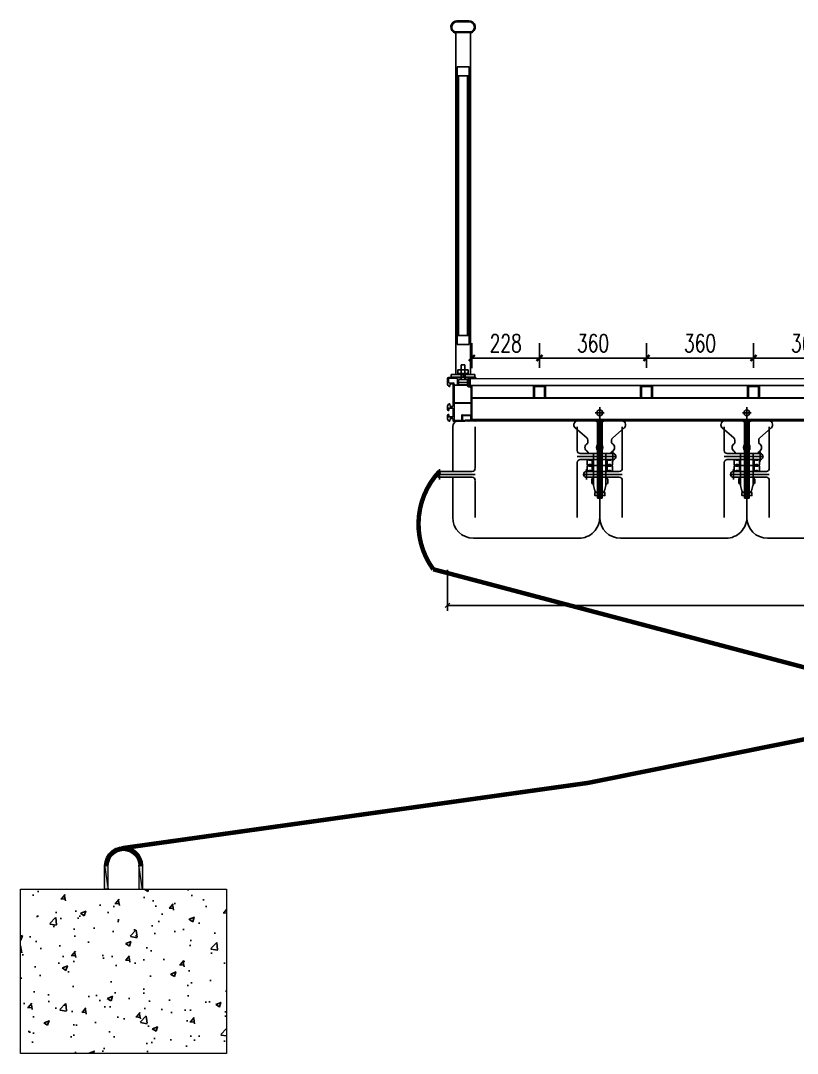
# Model space of a CAD drawing. Header units: millimetres. Extents: x -1822632 to -1305911, y 1206448 to 1536160.
# Drawn here: x -1729139 to -1726525, y 1208888 to 1212364 of the extents above; entities that cross this region are included whole.
import ezdxf

# ---------------------------------------------------------------- set-up
doc = ezdxf.new("R2010")
doc.units = ezdxf.units.MM
doc.header["$LTSCALE"] = 1000
doc.linetypes.add('DASH', pattern=[0.35, 0.25, -0.1])
doc.linetypes.add('PHANTOM', pattern=[63.5, 31.75, -6.35, 6.35, -6.35, 6.35, -6.35])
doc.layers.get('0').update_dxf_attribs({"linetype": 'CONTINUOUS'})
doc.layers.get('DEFPOINTS').update_dxf_attribs({"linetype": 'CONTINUOUS'})
for name, color, linetype in [('中实线', 1, 'CONTINUOUS'), ('塑木板', 32, 'CONTINUOUS'), ('桩', 170, 'CONTINUOUS'), ('粗实线', 3, 'CONTINUOUS'), ('结构', 1, 'CONTINUOUS'), ('铝架', 4, 'CONTINUOUS'), ('驳岸', 148, 'CONTINUOUS')]:
    doc.layers.add(name, color=color, linetype=linetype)
doc.styles.add('_TCH_DIM_T3', font='SIMPLEX', dxfattribs={"width": 0.705882, "bigfont": 'GBCBIG'})
doc.styles.add('M', font='arial.ttf')
doc.dimstyles.new('15', dxfattribs={"dimscale": 15, "dimtxt": 2.5, "dimasz": 1, "dimexe": 1.25, "dimexo": 0.625, "dimtad": 1, "dimdec": 0, "dimtxsty": 'M', "dimblk": 'ARCHTICK', "dimcen": 2.5, "dimadec": 0, "dimazin": 0, "dimtfac": 1, "dimtdec": 0, "dimtmove": 0, "dimatfit": 3, "dimfxl": 1, "dimfxlon": 1, "dimarcsym": 0})
doc.dimstyles.new('_T&20', dxfattribs={"dimtxt": 59.5, "dimasz": 20, "dimexe": 50, "dimexo": 60, "dimgap": 20, "dimtad": 1, "dimdec": 0, "dimzin": 0, "dimdsep": 46, "dimtxsty": '_TCH_DIM_T3', "dimblk": 'ARCHTICK', "dimcen": 0.09, "dimclrt": 7, "dimazin": 2, "dimtfac": 1, "dimtdec": 0, "dimtix": 1, "dimtmove": 2, "dimatfit": 3, "dimfxl": 1, "dimtolj": 1, "dimtzin": 0, "dimarcsym": 0})

# ---------------------------------------------------------------- blocks, each defined once
blk = doc.blocks.new('_Oblique')
at = {"color": 0, "linetype": 'ByBlock', "lineweight": -2}
blk.add_line((-0.5, -0.5), (0.5, 0.5), dxfattribs=at)
blk = doc.blocks.new('*D317')
at = {"color": 0, "lineweight": -2, "transparency": 16777216}
for p, q in [((-1727702.7, 1210515.8), (-1727702.7, 1210377)), ((-1724202.7, 1210515.8), (-1724202.7, 1210377)), ((-1727702.7, 1210395.8), (-1724202.7, 1210395.8))]:
    blk.add_line(p, q, dxfattribs=at)
at = {"layer": 'DEFPOINTS', "color": 0, "transparency": 16777216}
for p in [(-1727702.7, 1211255.5), (-1724202.7, 1211259.8), (-1724202.7, 1210395.8)]:
    blk.add_point(p, dxfattribs=at)
at = {"color": 0, "lineweight": -2, "transparency": 16777216, "xscale": 15, "yscale": 15, "zscale": 15, "rotation": 180}
blk.add_blockref('_Oblique', (-1727702.7, 1210395.8), dxfattribs=at)
at = {"color": 0, "lineweight": -2, "transparency": 16777216, "xscale": 15, "yscale": 15, "zscale": 15}
blk.add_blockref('_Oblique', (-1724202.7, 1210395.8), dxfattribs=at)
at = {"color": 0, "transparency": 16777216, "insert": (-1726060, 1210462.6), "char_height": 112.5, "attachment_point": 5, "style": 'M'}
blk.add_mtext('3500', dxfattribs=at)
blk = doc.blocks.new('3.')
at = {"color": 8, "lineweight": 5}
blk.add_line((750205.9, -189036.3), (750221.4, -189036.3), dxfattribs=at)
at = {"color": 3, "lineweight": 5}
for p, q in [((750252.4, -189161.4), (750252.4, -189147.1)), ((750253.4, -189146.1), (750278.4, -189146.1)), ((750257.9, -189162.4), (750253.4, -189162.4)), ((750258.9, -189164.4), (750258.9, -189163.4)), ((750272.9, -189164.4), (750272.9, -189162.9)), ((750278.4, -189161.9), (750273.9, -189161.9)), ((750292.9, -189165.4), (750273.9, -189165.4)), ((750292.9, -189165.4), (750274.9, -189165.4)), ((750279.4, -189160.9), (750279.4, -189147.1)), ((750292.9, -189161.9), (750283.4, -189161.9)), ((750293.9, -189162.9), (750293.9, -189164.4))]:
    blk.add_line(p, q, dxfattribs=at)
at = {"color": 8, "lineweight": 5}
blk.add_arc((750205.9, -189035.3), 1, 180, 270, dxfattribs=at)
at = {"color": 8, "lineweight": 20, "ltscale": 0.5}
blk.add_arc((750221.4, -189038.3), 2, 0, 90, dxfattribs=at)
at = {"color": 3, "lineweight": 5}
for centre, start, end in [((750253.4, -189147.1), 90, 180), ((750253.4, -189161.4), 180, 270), ((750257.9, -189163.4), 0, 90), ((750257.9, -189164.4), 270, 360), ((750273.9, -189162.9), 90, 180), ((750273.9, -189164.4), 180, 270), ((750278.4, -189147.1), 0, 90), ((750278.4, -189160.9), 270, 0), ((750292.9, -189162.9), 0, 90), ((750292.9, -189164.4), 270, 0)]:
    blk.add_arc(centre, 1, start, end, dxfattribs=at)
at = {"layer": '中实线', "color": 8, "linetype": 'ByBlock', "lineweight": 20, "ltscale": 0.5}
for p, q in [((750204.9, -189035.3), (750204.9, -189022.4)), ((750231.9, -189021.4), (750205.9, -189021.4)), ((750215.9, -189021.4), (750215.9, -189021.4)), ((750234.9, -189040.4), (750234.9, -189024.4)), ((750204.9, -189036.3), (750204.9, -189036.3)), ((750222.9, -189046.4), (750222.9, -189101.9)), ((750223.4, -189040.4), (750223.4, -189038.3)), ((750266.5, -189045.4), (750223.9, -189045.4)), ((750225.4, -189042.4), (750233, -189042.4)), ((750271.4, -189049.4), (750276.9, -189049.4)), ((750279.9, -189052.4), (750279.9, -189101.9)), ((750222.9, -189106.9), (750222.9, -189161.4)), ((750278.9, -189102.9), (750223.9, -189102.9)), ((750278.9, -189105.9), (750223.9, -189105.9)), ((750279.9, -189106.9), (750279.9, -189142.1)), ((750248.4, -189162.4), (750223.9, -189162.4)), ((750249.4, -189161.4), (750249.4, -189144.1)), ((750250.4, -189143.1), (750278.9, -189143.1))]:
    blk.add_line(p, q, dxfattribs=at)
for centre, radius, start, end in [((750205.9, -189022.4), 1, 90, 180), ((750231.9, -189024.4), 3, 0, 90), ((750223.9, -189046.4), 1, 90, 180), ((750225.4, -189040.4), 2, 180, 269.9404), ((750232.9, -189040.4), 2, 269.9404, 0), ((750266.5, -189047.4), 2, 11.537, 90), ((750271.4, -189046.4), 3, 191.537, 270), ((750276.9, -189052.4), 3, 0, 90), ((750223.9, -189101.9), 1, 180, 270), ((750223.9, -189106.9), 1, 90, 180), ((750278.9, -189101.9), 1, 270, 0), ((750278.9, -189106.9), 1, 0, 90), ((750223.9, -189161.4), 1, 180, 270), ((750248.4, -189161.4), 1, 270, 0), ((750250.4, -189144.1), 1, 90, 180), ((750278.9, -189142.1), 1, 270, 0)]:
    blk.add_arc(centre, radius, start, end, dxfattribs=at)
at = {"layer": '粗实线', "linetype": 'ByBlock', "ltscale": 0.5}
for p, q in [((750200.9, -189039), (750200.9, -189022.4)), ((750220.6, -189017.4), (750205.9, -189017.4)), ((750215.9, -189017.4), (750220.6, -189017.4)), ((750235.8, -189017.4), (750240.9, -189017.4)), ((750238.4, -189025.4), (750238.4, -189041.4)), ((750239.4, -189024.4), (750246.2, -189024.4)), ((750246.4, -189019.9), (750246.4, -189024.2)), ((750260.4, -189024.2), (750260.4, -189019.9)), ((750267.4, -189024.4), (750260.6, -189024.4)), ((750265.9, -189017.4), (750271, -189017.4)), ((750268.4, -189041.4), (750268.4, -189025.4)), ((750271.9, -189021.4), (750271.9, -189044.9)), ((750295.9, -189020.4), (750272.9, -189020.4)), ((750286.2, -189017.4), (750295.9, -189017.4)), ((750295.9, -189020.4), (750295.9, -189017.4)), ((750210, -189040.2), (750208.7, -189047.6)), ((750217.9, -189039.4), (750211, -189039.4)), ((750219.9, -189041.4), (750219.9, -189076.8)), ((750239.4, -189042.4), (750252.8, -189042.4)), ((750253, -189042.4), (750253.3, -189042.7)), ((750253.5, -189042.7), (750253.8, -189042.4)), ((750254, -189042.4), (750267.4, -189042.4)), ((750272.9, -189045.9), (750281.9, -189045.9)), ((750282.9, -189046.9), (750282.9, -189085.3)), ((750219.9, -189078), (750219.9, -189084.3)), ((750219.9, -189078), (750219.9, -189113.4)), ((750220.3, -189077.3), (750220, -189077)), ((750220, -189077.8), (750220.3, -189077.5)), ((750282.8, -189085.4), (750282.5, -189085.7)), ((750282.5, -189086), (750282.8, -189086.3)), ((750282.9, -189086.4), (750282.9, -189161.4)), ((750200.9, -189126.2), (750200.9, -189115.8)), ((750204.7, -189128.7), (750203.4, -189128.7)), ((750204.9, -189121.7), (750204.9, -189128.5)), ((750218.9, -189120.7), (750205.9, -189120.7)), ((750208.7, -189107.2), (750210, -189114.6)), ((750211, -189115.4), (750217.9, -189115.4)), ((750219.9, -189135.2), (750219.9, -189121.7)), ((750200.9, -189145.2), (750200.9, -189155.7)), ((750203.4, -189142.7), (750204.7, -189142.7)), ((750204.7, -189142.7), (750203.4, -189142.7)), ((750204.9, -189149.7), (750204.9, -189142.9)), ((750218.9, -189150.7), (750205.9, -189150.7)), ((750208.7, -189164.2), (750210, -189156.9)), ((750211, -189156.1), (750218.9, -189156.1)), ((750219.9, -189149.7), (750219.9, -189136.3)), ((750219.9, -189157.1), (750219.9, -189164.4)), ((750220.3, -189135.6), (750220, -189135.3)), ((750220, -189136.2), (750220.3, -189135.9)), ((750257.9, -189165.4), (750220.9, -189165.4))]:
    blk.add_line(p, q, dxfattribs=at)
at = {"layer": '粗实线', "color": 3, "linetype": 'ByBlock', "ltscale": 0.5}
blk.add_line((750205.9, -189150.7), (750218.9, -189150.7), dxfattribs=at)
at = {"layer": '粗实线', "linetype": 'ByBlock', "ltscale": 0.5}
for centre, radius, start, end in [((750205.9, -189022.4), 5, 90, 180), ((750239.4, -189025.4), 1, 90, 180), ((750241.2, -189024), 6.6, 38.3047, 92.8074), ((750246.2, -189024.2), 0.2, 270, 0.2741), ((750265.6, -189024), 6.6, 87.1926, 141.6953), ((750260.6, -189024.2), 0.2, 180, 270), ((750267.4, -189025.4), 1, 0, 90), ((750272.9, -189021.4), 1, 90, 180), ((750210.7, -189039), 9.84, 179.7094, 251.9861), ((750207.7, -189047.4), 1, 270, 349.7), ((750211, -189040.4), 1, 90, 169.7), ((750217.9, -189041.4), 2, 360, 90), ((750239.4, -189041.4), 1, 180, 270), ((750252.8, -189042.6), 0.2, 45, 90), ((750253.4, -189042.6), 0.2, 225, 315), ((750254, -189042.6), 0.2, 90, 135), ((750267.4, -189041.4), 1, 270, 0), ((750272.9, -189044.9), 1, 180, 270), ((750281.9, -189046.9), 1, 0, 90), ((750220.1, -189076.8), 0.2, 180, 225), ((750220.1, -189078), 0.2, 135, 180), ((750220.1, -189077.4), 0.2, 315, 45), ((750282.7, -189085.9), 0.2, 135, 225), ((750282.7, -189085.3), 0.2, 315, 0), ((750282.7, -189086.5), 0.2, 360, 45), ((750211, -189115.9), 10.1, 110.0422, 179.7055), ((750203.4, -189126.2), 2.5, 180, 270), ((750204.7, -189128.5), 0.2, 270, 0), ((750205.9, -189121.7), 1, 90, 180), ((750207.7, -189107.4), 1.03, 10.8147, 98.718), ((750211, -189114.4), 1, 190.3, 270), ((750217.9, -189113.4), 2, 270, 0), ((750218.9, -189121.7), 1, 0, 90), ((750220.1, -189135.2), 0.2, 180, 225), ((750203.4, -189145.2), 2.5, 90, 180), ((750211, -189155.6), 10.1, 180.2945, 249.9578), ((750204.7, -189142.9), 0.2, 0, 90), ((750204.7, -189142.9), 0.2, 0, 90), ((750205.9, -189149.7), 1, 180, 270), ((750207.7, -189164.1), 1.03, 261.282, 349.1853), ((750211, -189157.1), 1, 90, 169.7), ((750218.9, -189157.1), 1, 0, 90), ((750220.1, -189136.3), 0.2, 135, 180), ((750220.9, -189164.4), 1, 180, 270), ((750220.1, -189135.7), 0.2, 315, 45), ((750282.9, -189161.9), 0.5, 90, 0), ((750282.9, -189161.9), 0.5, 90, 0)]:
    blk.add_arc(centre, radius, start, end, dxfattribs=at)
at = {"layer": '粗实线', "color": 3, "linetype": 'ByBlock', "ltscale": 0.5}
blk.add_arc((750218.9, -189149.7), 1, 270, 0, dxfattribs=at)
at = {"layer": '结构', "color": 3, "linetype": 'ByBlock', "lineweight": 0, "ltscale": 0.5}
for p, q in [((750220.8, -189017.4), (750221.1, -189017.9)), ((750221.3, -189017.9), (750221.6, -189017.4)), ((750221.8, -189017.4), (750222.6, -189017.4)), ((750222.8, -189017.4), (750223.1, -189017.9)), ((750223.3, -189017.9), (750223.6, -189017.4)), ((750223.8, -189017.4), (750224.6, -189017.4)), ((750224.8, -189017.4), (750225.1, -189017.9)), ((750225.3, -189017.9), (750225.6, -189017.4)), ((750225.8, -189017.4), (750226.6, -189017.4)), ((750226.8, -189017.4), (750227.1, -189017.9)), ((750227.3, -189017.9), (750227.6, -189017.4)), ((750227.8, -189017.4), (750228.6, -189017.4)), ((750228.8, -189017.4), (750229.1, -189017.9)), ((750229.3, -189017.9), (750229.6, -189017.4)), ((750229.8, -189017.4), (750230.6, -189017.4)), ((750230.8, -189017.4), (750231.1, -189017.9)), ((750231.3, -189017.9), (750231.6, -189017.4)), ((750231.8, -189017.4), (750232.6, -189017.4)), ((750232.8, -189017.4), (750233.1, -189017.9)), ((750233.3, -189017.9), (750233.6, -189017.4)), ((750233.8, -189017.4), (750234.6, -189017.4)), ((750234.8, -189017.4), (750235.1, -189017.9)), ((750235.3, -189017.9), (750235.6, -189017.4)), ((750235.8, -189017.4), (750237.6, -189017.4)), ((750271, -189017.4), (750269.2, -189017.4)), ((750271.5, -189017.9), (750271.2, -189017.4)), ((750272, -189017.4), (750271.7, -189017.9)), ((750273, -189017.4), (750272.2, -189017.4)), ((750273.5, -189017.9), (750273.2, -189017.4)), ((750274, -189017.4), (750273.7, -189017.9)), ((750275, -189017.4), (750274.2, -189017.4)), ((750275.5, -189017.9), (750275.2, -189017.4)), ((750276, -189017.4), (750275.7, -189017.9)), ((750277, -189017.4), (750276.2, -189017.4)), ((750277.5, -189017.9), (750277.2, -189017.4)), ((750278, -189017.4), (750277.7, -189017.9)), ((750279, -189017.4), (750278.2, -189017.4)), ((750279.5, -189017.9), (750279.2, -189017.4)), ((750280, -189017.4), (750279.7, -189017.9)), ((750281, -189017.4), (750280.2, -189017.4)), ((750281.5, -189017.9), (750281.2, -189017.4)), ((750282, -189017.4), (750281.7, -189017.9)), ((750283, -189017.4), (750282.2, -189017.4)), ((750283.5, -189017.9), (750283.2, -189017.4)), ((750284, -189017.4), (750283.7, -189017.9)), ((750285, -189017.4), (750284.2, -189017.4)), ((750285.5, -189017.9), (750285.2, -189017.4)), ((750286, -189017.4), (750285.7, -189017.9))]:
    blk.add_line(p, q, dxfattribs=at)
for centre, start, end in [((750220.6, -189017.6), 45, 90), ((750221.2, -189017.8), 225, 315), ((750221.8, -189017.6), 90, 135), ((750222.6, -189017.6), 45, 90), ((750223.2, -189017.8), 225, 315), ((750223.8, -189017.6), 90, 135), ((750224.6, -189017.6), 45, 90), ((750225.2, -189017.8), 225, 315), ((750225.8, -189017.6), 90, 135), ((750226.6, -189017.6), 45, 90), ((750227.2, -189017.8), 225, 315), ((750227.8, -189017.6), 90, 135), ((750228.6, -189017.6), 45, 90), ((750229.2, -189017.8), 225, 315), ((750229.8, -189017.6), 90, 135), ((750230.6, -189017.6), 45, 90), ((750231.2, -189017.8), 225, 315), ((750231.8, -189017.6), 90, 135), ((750232.6, -189017.6), 45, 90), ((750233.2, -189017.8), 225, 315), ((750233.8, -189017.6), 90, 135), ((750234.6, -189017.6), 45, 90), ((750235.2, -189017.8), 225, 315), ((750235.8, -189017.6), 90, 135), ((750271, -189017.6), 45, 90), ((750271.6, -189017.8), 225, 315), ((750272.2, -189017.6), 90, 135), ((750273, -189017.6), 45, 90), ((750273.6, -189017.8), 225, 315), ((750274.2, -189017.6), 90, 135), ((750275, -189017.6), 45, 90), ((750275.6, -189017.8), 225, 315), ((750276.2, -189017.6), 90, 135), ((750277, -189017.6), 45, 90), ((750277.6, -189017.8), 225, 315), ((750278.2, -189017.6), 90, 135), ((750279, -189017.6), 45, 90), ((750279.6, -189017.8), 225, 315), ((750280.2, -189017.6), 90, 135), ((750281, -189017.6), 45, 90), ((750281.6, -189017.8), 225, 315), ((750282.2, -189017.6), 90, 135), ((750283, -189017.6), 45, 90), ((750283.6, -189017.8), 225, 315), ((750284.2, -189017.6), 90, 135), ((750285, -189017.6), 45, 90), ((750285.6, -189017.8), 225, 315), ((750286.2, -189017.6), 90, 135)]:
    blk.add_arc(centre, 0.2, start, end, dxfattribs=at)
blk = doc.blocks.new('0.')
at = {"color": 2}
for p, q in [((720697.9, -189476.1), (720697.9, -189506.1)), ((720737.9, -189476.1), (720697.9, -189476.1)), ((720737.9, -189506.1), (720737.9, -189476.1)), ((720697.9, -189506.1), (720737.9, -189506.1))]:
    blk.add_line(p, q, dxfattribs=at)
blk = doc.blocks.new('0123')
at = {"color": 3}
for p, q in [((853052.9, -95425.9), (853092.3, -95425.9)), ((853052.9, -95428.9), (853092.2, -95428.9)), ((853043.7, -95463.6), (853043.7, -95462.8)), ((853043.7, -95462.8), (853072.9, -95462.8)), ((853046.7, -95467.9), (853046.7, -95465.8)), ((853046.7, -95465.8), (853072.9, -95465.8)), ((853099.7, -95462.8), (853072.9, -95462.8)), ((853096.7, -95465.8), (853072.9, -95465.8)), ((853096.7, -95467.9), (853096.7, -95465.8)), ((853099.7, -95463.6), (853099.7, -95462.8))]:
    blk.add_line(p, q, dxfattribs=at)
at = {"color": 1}
for p, q in [((853096.7, -95465.8), (853046.7, -95465.8)), ((853046.7, -96615.8), (853046.7, -95465.8)), ((853096.7, -95465.8), (853096.7, -96615.8)), ((853096.7, -96615.8), (853046.7, -96615.8))]:
    blk.add_line(p, q, dxfattribs=at)
at = {"color": 2}
for p, q in [((853051.7, -95610.8), (853051.7, -96485.6)), ((853091.7, -95610.8), (853091.7, -96485.6))]:
    blk.add_line(p, q, dxfattribs=at)
at = {"color": 0}
for p, q in [((853056.7, -95610.8), (853056.7, -96485.6)), ((853086.7, -95610.8), (853086.7, -96485.6))]:
    blk.add_line(p, q, dxfattribs=at)
for p, q in [((853031.7, -96615.8), (853111.7, -96615.8)), ((853031.7, -96625.8), (853031.7, -96615.8)), ((853031.7, -96615.8), (853111.7, -96615.8)), ((853031.7, -96625.8), (853031.7, -96615.8)), ((853054.2, -96600.9), (853089.2, -96600.9)), ((853054.2, -96600.9), (853054.2, -96612.9)), ((853054.2, -96612.9), (853089.2, -96612.9)), ((853065.7, -96633.6), (853065.7, -96583.6)), ((853065.7, -96583.6), (853077.7, -96583.6)), ((853077.7, -96633.6), (853077.7, -96583.6)), ((853089.2, -96612.9), (853089.2, -96600.9)), ((853111.7, -96615.8), (853111.7, -96625.8)), ((853111.7, -96615.8), (853111.7, -96625.8)), ((853111.7, -96625.8), (853031.7, -96625.8)), ((853111.7, -96625.8), (853031.7, -96625.8)), ((853086.7, -96633.6), (853056.7, -96633.6)), ((853086.7, -96643.6), (853056.7, -96643.6)), ((853059.4, -96625.8), (853084.1, -96625.8))]:
    blk.add_line(p, q)
at = {"color": 3}
for centre, radius, start, end in [((853052.1, -95447.2), 21.3, 87.6681, 255.5278), ((853052.1, -95447.2), 18.3, 87.6681, 242.9812), ((853091.4, -95447.2), 21.3, 284.4722, 92.3319), ((853091.4, -95447.2), 18.3, 297.0188, 92.3319)]:
    blk.add_arc(centre, radius, start, end, dxfattribs=at)
at = {"layer": '塑木板', "color": 251, "linetype": 'PHANTOM'}
for p, q in [((853064.7, -96625.8), (853064.7, -96615.8)), ((853064.7, -96625.8), (853064.7, -96615.8)), ((853071.7, -96625.8), (853071.7, -96615.8)), ((853078.7, -96625.8), (853078.7, -96615.8)), ((853078.7, -96625.8), (853078.7, -96615.8))]:
    blk.add_line(p, q, dxfattribs=at)
for p in [(132353.9, 93895.3), (132353.9, 92990.5)]:
    blk.add_blockref('0.', p)
blk = doc.blocks.new('*U299')
at = {"color": 1}
blk.add_line((0, -156.9), (0, 156.9), dxfattribs=at)
for p, q in [((74.9, 110.9), (-74.9, 110.9)), ((-87, 96.9), (-87, 97.4)), ((-43.5, 53.9), (-82.4, 87)), ((43.5, 53.9), (82.4, 87)), ((87, 96.9), (87, 97.4)), ((-40, 37.3), (-40, 46.3)), ((40, 37.3), (40, 46.3)), ((-24, 0.9), (-34, 0.9)), ((24, 0.9), (34, 0.9)), ((-21, -105.1), (-21, -2.1)), ((21, -105.1), (21, -2.1)), ((-27, -97.5), (-27, -85.5)), ((-25, -83.5), (-21, -83.5)), ((-23, -101.5), (-21, -101.5)), ((25, -83.5), (21, -83.5)), ((23, -101.5), (21, -101.5)), ((27, -97.5), (27, -85.5)), ((-16.2, -124.6), (-20.7, -107.1)), ((0, -129.1), (-10.4, -129.1)), ((0, -129.1), (10.4, -129.1)), ((16.2, -124.6), (20.7, -107.1))]:
    blk.add_line(p, q)
for centre, radius, start, end in [((-74.9, 98.9), 12, 90, 173.145), ((74.9, 98.9), 12, 6.855, 90), ((-62, 97.4), 25, 173.145, 180), ((-74, 96.9), 13, 180, 229.6001), ((74, 96.9), 13, 310.3999, 0), ((62, 97.4), 25, 0, 6.855), ((-50, 46.3), 10, 0, 49.6001), ((-43, 37.3), 3, 296.9519, 0), ((50, 46.3), 10, 130.3999, 180), ((43, 37.3), 3, 180, 243.0481), ((-34.8, 21.2), 15, 115.9461, 243.6496), ((-42.8, 5.1), 3, 11.9129, 63.686), ((-34, 7), 6.03, 191.9129, 269.8975), ((-24, -2.1), 3, 0, 90), ((24, -2.1), 3, 90, 180), ((34, 7), 6.03, 270.1025, 348.0871), ((42.8, 5.1), 3, 116.314, 168.0871), ((34.8, 21.2), 15, 296.3504, 64.0539), ((-25, -85.5), 2, 90, 180), ((-23, -97.5), 4, 180, 270), ((23, -97.5), 4, 270, 0), ((25, -85.5), 2, 0, 90), ((-13, -105.1), 8, 180, 194.4965), ((-10.4, -123.1), 6, 194.4965, 270), ((10.4, -123.1), 6, 270, 345.5035), ((13, -105.1), 8, 345.5035, 0)]:
    blk.add_arc(centre, radius, start, end)
blk.add_ellipse((0, 21.3), major_axis=(0, -14.1), ratio=0.752648)
blk = doc.blocks.new('*U298')
at = {"color": 0, "linetype": 'ByBlock', "lineweight": -2, "transparency": 16777216}
blk.add_blockref('*U299', (0, 0), dxfattribs=at)
blk = doc.blocks.new('*U306')
at = {"color": 8}
for p, q in [((-42.5, 7), (-42.5, -7)), ((-39.5, 10), (39.5, 10)), ((-38.1, 9), (-38.1, 10)), ((-30.2, 7.3), (-36.1, 7.3)), ((-28.2, 10), (-28.2, 9.3)), ((-25, 10), (-25, -10)), ((25, 10), (25, -10)), ((28.2, 10), (28.2, 9.3)), ((30.2, 7.3), (36.1, 7.3)), ((38.1, 9), (38.1, 10)), ((42.5, -7), (42.5, 7)), ((-39.5, -10), (39.5, -10)), ((-38.1, -9.2), (-38.1, -10)), ((-30.2, -7.2), (-36.1, -7.2)), ((-28.2, -9.2), (-28.2, -10)), ((28.2, -9.2), (28.2, -10)), ((30.2, -7.2), (36.1, -7.2)), ((38.1, -9), (38.1, -10))]:
    blk.add_line(p, q, dxfattribs=at)
for centre, radius, start, end in [((-39.5, 7), 3, 90, 180), ((-36.1, 9.3), 2, 180, 270), ((-30.2, 9.3), 2, 270, 0), ((30.2, 9.3), 2, 180, 270), ((36.1, 9.3), 2, 270, 0), ((39.5, 7), 3, 0, 90), ((-39.5, -7), 3, 180, 270), ((-36.1, -9.2), 2, 90, 180), ((-30.2, -9.2), 2, 0, 90), ((30.2, -9.2), 2, 90, 180), ((36.1, -9.2), 2, 0, 90), ((39.5, -7), 3, 270, 0)]:
    blk.add_arc(centre, radius, start, end, dxfattribs=at)
blk = doc.blocks.new('*U305')
at = {"color": 0, "linetype": 'ByBlock', "lineweight": -2, "transparency": 16777216}
blk.add_blockref('*U306', (0, 0), dxfattribs=at)
blk = doc.blocks.new('*U297')
blk.add_blockref('*U305', (0, 0))
blk = doc.blocks.new('*U296')
at = {"color": 0, "linetype": 'ByBlock', "lineweight": -2, "transparency": 16777216}
for p in [(0, 20), (0, 0)]:
    blk.add_blockref('*U297', p, dxfattribs=at)
blk = doc.blocks.new('*U300')
blk.add_line((-8, -1.3), (8, 1.3))
blk = doc.blocks.new('*U301')
at = {"color": 0, "linetype": 'ByBlock', "lineweight": -2, "transparency": 16777216}
for p in [(0, 0), (0, -3.8), (0, -7.6), (0, -11.5), (0, -15.3), (0, -19.1), (0, -22.9), (0, -26.8), (0, -30.6), (0, -34.4), (0, -38.2), (0, -42.1), (0, -45.9), (0, -49.7), (0, -53.5), (0, -57.4), (0, -61.2), (0, -65), (0, -68.8), (0, -72.7), (0, -76.5), (0, -80.3), (0, -84.1), (0, -87.9), (0, -91.8), (0, -95.6), (0, -99.4), (0, -103.2), (0, -107.1), (0, -110.9), (0, -114.7), (0, -118.5), (0, -122.4), (0, -126.2), (0, -130), (0, -133.8), (0, -137.7), (0, -141.5), (0, -145.3), (0, -149.1), (0, -153), (0, -156.8), (0, -160.6), (0, -164.4), (0, -168.3), (0, -172.1), (0, -175.9), (0, -179.7), (0, -183.5), (0, -187.4), (0, -191.2), (0, -195), (0, -198.8), (0, -202.7), (0, -206.5), (0, -210.3), (0, -214.1), (0, -218), (0, -221.8), (0, -225.6), (0, -229.4), (0, -233.3), (0, -237.1), (0, -240.9), (0, -244.7), (0, -248.6), (0, -252.4), (0, -256.2)]:
    blk.add_blockref('*U300', p, dxfattribs=at)
blk = doc.blocks.new('124')
at = {"color": 5}
for p, q in [((1325611.2, -187519.9), (1326066.2, -187519.9)), ((1325632.7, -187517.9), (1325632.7, -187519.9)), ((1325632.7, -187517.9), (1326044.4, -187517.9)), ((1325591.2, -187689.9), (1325591.2, -187539.9)), ((1325667, -187679.6), (1325667, -187539.9)), ((1326010.5, -187619.9), (1326010.5, -187539.9)), ((1326086.2, -187539.9), (1326086.2, -187629.9)), ((1326138.3, -187639.9), (1326010.5, -187639.9)), ((1326130.8, -187629.9), (1326020.4, -187629.9)), ((1326130.8, -187656.9), (1326130.8, -187622.9)), ((1326010.5, -187659.9), (1326010.5, -187845)), ((1326130.8, -187649.9), (1326020.4, -187649.9)), ((1326086.2, -187649.9), (1326086.2, -187844.9)), ((1325539.2, -187699.9), (1325667, -187699.9)), ((1325546.7, -187716.9), (1325546.7, -187682.9)), ((1325546.7, -187689.9), (1325657, -187689.9)), ((1325546.7, -187709.9), (1325657, -187709.9)), ((1325591.2, -187844.9), (1325591.2, -187709.9)), ((1325667, -187720.1), (1325667, -187844.9)), ((1325661.2, -187914.9), (1326016.2, -187914.9)), ((1326005.8, -187914.9), (1325945.8, -187914.9))]:
    blk.add_line(p, q, dxfattribs=at)
for centre, start, end in [((1326130.8, -187639.9), 270, 90.0088), ((1325546.7, -187699.9), 90, 270)]:
    blk.add_arc(centre, 10, start, end, dxfattribs=at)
at = {"color": 5, "extrusion": (0, 0, -1)}
for centre, major_axis, start_param, end_param in [((1325611.2, -187539.9), (20, 0.8), 3.182592, 4.753388), ((1326066.2, -187539.9), (-20, 0.8), 1.52984, 3.100637), ((1326020.5, -187619.9), (9.96, 0.91), 1.669035, 3.232657), ((1326020.5, -187659.9), (-9.55, 2.95), -0.299687, 1.263935), ((1325657, -187679.9), (-9.99, 0.4), 3.101993, 4.665614), ((1325657, -187719.9), (-9.79, 2.04), 1.372765, 2.936386), ((1325661.2, -187844.9), (-70, 0.1), 4.711391, 6.282187), ((1326016.2, -187844.9), (-70, 0.4), 3.135871, 4.706668)]:
    blk.add_ellipse(centre, major_axis=major_axis, ratio=1, start_param=start_param, end_param=end_param, dxfattribs=at)
blk = doc.blocks.new('*U271')
at = {"color": 1}
blk.add_line((0, -156.9), (0, 156.9), dxfattribs=at)
for p, q in [((74.9, 110.9), (-74.9, 110.9)), ((-87, 96.9), (-87, 97.4)), ((-43.5, 53.9), (-82.4, 87)), ((43.5, 53.9), (82.4, 87)), ((87, 96.9), (87, 97.4)), ((-40, 37.3), (-40, 46.3)), ((40, 37.3), (40, 46.3)), ((-24, 0.9), (-34, 0.9)), ((24, 0.9), (34, 0.9)), ((-21, -105.1), (-21, -2.1)), ((21, -105.1), (21, -2.1)), ((-27, -97.5), (-27, -85.5)), ((-25, -83.5), (-21, -83.5)), ((-23, -101.5), (-21, -101.5)), ((25, -83.5), (21, -83.5)), ((23, -101.5), (21, -101.5)), ((27, -97.5), (27, -85.5)), ((-16.2, -124.6), (-20.7, -107.1)), ((0, -129.1), (-10.4, -129.1)), ((0, -129.1), (10.4, -129.1)), ((16.2, -124.6), (20.7, -107.1))]:
    blk.add_line(p, q)
for centre, radius, start, end in [((-74.9, 98.9), 12, 90, 173.145), ((74.9, 98.9), 12, 6.855, 90), ((-62, 97.4), 25, 173.145, 180), ((-74, 96.9), 13, 180, 229.6001), ((74, 96.9), 13, 310.3999, 0), ((62, 97.4), 25, 0, 6.855), ((-50, 46.3), 10, 0, 49.6001), ((-43, 37.3), 3, 296.9519, 0), ((50, 46.3), 10, 130.3999, 180), ((43, 37.3), 3, 180, 243.0481), ((-34.8, 21.2), 15, 115.9461, 243.6496), ((-42.8, 5.1), 3, 11.9129, 63.686), ((-34, 7), 6.03, 191.9129, 269.8975), ((-24, -2.1), 3, 0, 90), ((24, -2.1), 3, 90, 180), ((34, 7), 6.03, 270.1025, 348.0871), ((42.8, 5.1), 3, 116.314, 168.0871), ((34.8, 21.2), 15, 296.3504, 64.0539), ((-25, -85.5), 2, 90, 180), ((-23, -97.5), 4, 180, 270), ((23, -97.5), 4, 270, 0), ((25, -85.5), 2, 0, 90), ((-13, -105.1), 8, 180, 194.4965), ((-10.4, -123.1), 6, 194.4965, 270), ((10.4, -123.1), 6, 270, 345.5035), ((13, -105.1), 8, 345.5035, 0)]:
    blk.add_arc(centre, radius, start, end)
blk.add_ellipse((0, 21.3), major_axis=(0, -14.1), ratio=0.752648)
blk = doc.blocks.new('*U270')
at = {"color": 0, "linetype": 'ByBlock', "lineweight": -2, "transparency": 16777216}
blk.add_blockref('*U271', (0, 0), dxfattribs=at)
blk = doc.blocks.new('*U308')
at = {"color": 8}
for p, q in [((-42.5, 7), (-42.5, -7)), ((-39.5, 10), (39.5, 10)), ((-38.1, 9), (-38.1, 10)), ((-30.2, 7.3), (-36.1, 7.3)), ((-28.2, 10), (-28.2, 9.3)), ((-25, 10), (-25, -10)), ((25, 10), (25, -10)), ((28.2, 10), (28.2, 9.3)), ((30.2, 7.3), (36.1, 7.3)), ((38.1, 9), (38.1, 10)), ((42.5, -7), (42.5, 7)), ((-39.5, -10), (39.5, -10)), ((-38.1, -9.2), (-38.1, -10)), ((-30.2, -7.2), (-36.1, -7.2)), ((-28.2, -9.2), (-28.2, -10)), ((28.2, -9.2), (28.2, -10)), ((30.2, -7.2), (36.1, -7.2)), ((38.1, -9), (38.1, -10))]:
    blk.add_line(p, q, dxfattribs=at)
for centre, radius, start, end in [((-39.5, 7), 3, 90, 180), ((-36.1, 9.3), 2, 180, 270), ((-30.2, 9.3), 2, 270, 0), ((30.2, 9.3), 2, 180, 270), ((36.1, 9.3), 2, 270, 0), ((39.5, 7), 3, 0, 90), ((-39.5, -7), 3, 180, 270), ((-36.1, -9.2), 2, 90, 180), ((-30.2, -9.2), 2, 0, 90), ((30.2, -9.2), 2, 90, 180), ((36.1, -9.2), 2, 0, 90), ((39.5, -7), 3, 270, 0)]:
    blk.add_arc(centre, radius, start, end, dxfattribs=at)
blk = doc.blocks.new('*U307')
at = {"color": 0, "linetype": 'ByBlock', "lineweight": -2, "transparency": 16777216}
blk.add_blockref('*U308', (0, 0), dxfattribs=at)
blk = doc.blocks.new('*U269')
blk.add_blockref('*U307', (0, 0))
blk = doc.blocks.new('*U304')
at = {"color": 0, "linetype": 'ByBlock', "lineweight": -2, "transparency": 16777216}
for p in [(0, 20), (0, 0)]:
    blk.add_blockref('*U269', p, dxfattribs=at)
blk = doc.blocks.new('*U302')
blk.add_line((-8, -1.3), (8, 1.3))
blk = doc.blocks.new('*U303')
at = {"color": 0, "linetype": 'ByBlock', "lineweight": -2, "transparency": 16777216}
for p in [(0, 0), (0, -3.8), (0, -7.6), (0, -11.5), (0, -15.3), (0, -19.1), (0, -22.9), (0, -26.8), (0, -30.6), (0, -34.4), (0, -38.2), (0, -42.1), (0, -45.9), (0, -49.7), (0, -53.5), (0, -57.4), (0, -61.2), (0, -65), (0, -68.8), (0, -72.7), (0, -76.5), (0, -80.3), (0, -84.1), (0, -87.9), (0, -91.8), (0, -95.6), (0, -99.4), (0, -103.2), (0, -107.1), (0, -110.9), (0, -114.7), (0, -118.5), (0, -122.4), (0, -126.2), (0, -130), (0, -133.8), (0, -137.7), (0, -141.5), (0, -145.3), (0, -149.1), (0, -153), (0, -156.8), (0, -160.6), (0, -164.4), (0, -168.3), (0, -172.1), (0, -175.9), (0, -179.7), (0, -183.5), (0, -187.4), (0, -191.2), (0, -195), (0, -198.8), (0, -202.7), (0, -206.5), (0, -210.3), (0, -214.1), (0, -218), (0, -221.8), (0, -225.6), (0, -229.4), (0, -233.3), (0, -237.1), (0, -240.9), (0, -244.7), (0, -248.6), (0, -252.4), (0, -256.2)]:
    blk.add_blockref('*U302', p, dxfattribs=at)
blk = doc.blocks.new('_ARCHTICK')
at = {"color": 0, "linetype": 'ByBlock', "const_width": 0.4}
blk.add_lwpolyline([(-0.5, -0.5), (0.5, 0.5)], dxfattribs=at)
blk = doc.blocks.new('*D318')
at = {"color": 0, "lineweight": -2, "transparency": 16777216}
for p, q in [((-1727392.7, 1211195.8), (-1727392.7, 1211278.2)), ((-1727032.7, 1211195.8), (-1727032.7, 1211278.2)), ((-1727392.7, 1211228.2), (-1727032.7, 1211228.2))]:
    blk.add_line(p, q, dxfattribs=at)
at = {"layer": 'DEFPOINTS', "color": 0, "transparency": 16777216}
for p in [(-1727032.7, 1211228.2), (-1727392.7, 1211135.8), (-1727032.7, 1211135.8)]:
    blk.add_point(p, dxfattribs=at)
at = {"color": 0, "lineweight": -2, "transparency": 16777216, "xscale": 20, "yscale": 20, "zscale": 20, "rotation": 180}
blk.add_blockref('_ARCHTICK', (-1727392.7, 1211228.2), dxfattribs=at)
at = {"color": 0, "lineweight": -2, "transparency": 16777216, "xscale": 20, "yscale": 20, "zscale": 20}
blk.add_blockref('_ARCHTICK', (-1727032.7, 1211228.2), dxfattribs=at)
at = {"color": 7, "transparency": 16777216, "insert": (-1727212.7, 1211277.9), "char_height": 59.5, "attachment_point": 5, "style": '_TCH_DIM_T3'}
blk.add_mtext('\\A1;360', dxfattribs=at)
blk = doc.blocks.new('3.30.')
for p, q in [((742096.6, -186741.8), (742096.6, -186780.8)), ((742097.6, -186740.8), (742135.6, -186740.8)), ((742099.6, -186744.3), (742099.6, -186780.8)), ((742100.1, -186743.8), (742133.1, -186743.8)), ((742133.6, -186744.3), (742133.6, -186780.8)), ((742136.6, -186741.8), (742136.6, -186780.8)), ((742096.6, -186780.8), (742099.6, -186780.8)), ((742133.6, -186780.8), (742136.6, -186780.8))]:
    blk.add_line(p, q)
for centre, radius, start, end in [((742097.6, -186741.8), 1, 90, 180), ((742100.1, -186744.3), 0.5, 90, 180), ((742133.1, -186744.3), 0.5, 0, 90), ((742135.6, -186741.8), 1, 0, 90)]:
    blk.add_arc(centre, radius, start, end)
blk = doc.blocks.new('*D319')
at = {"color": 0, "lineweight": -2, "transparency": 16777216}
for p, q in [((-1727032.7, 1211195.8), (-1727032.7, 1211278.2)), ((-1726672.7, 1211195.8), (-1726672.7, 1211278.2)), ((-1727032.7, 1211228.2), (-1726672.7, 1211228.2))]:
    blk.add_line(p, q, dxfattribs=at)
at = {"layer": 'DEFPOINTS', "color": 0, "transparency": 16777216}
for p in [(-1726672.7, 1211228.2), (-1727032.7, 1211135.8), (-1726672.7, 1211135.8)]:
    blk.add_point(p, dxfattribs=at)
at = {"color": 0, "lineweight": -2, "transparency": 16777216, "xscale": 20, "yscale": 20, "zscale": 20, "rotation": 180}
blk.add_blockref('_ARCHTICK', (-1727032.7, 1211228.2), dxfattribs=at)
at = {"color": 0, "lineweight": -2, "transparency": 16777216, "xscale": 20, "yscale": 20, "zscale": 20}
blk.add_blockref('_ARCHTICK', (-1726672.7, 1211228.2), dxfattribs=at)
at = {"color": 7, "transparency": 16777216, "insert": (-1726852.7, 1211277.9), "char_height": 59.5, "attachment_point": 5, "style": '_TCH_DIM_T3'}
blk.add_mtext('\\A1;360', dxfattribs=at)
blk = doc.blocks.new('*D320')
at = {"color": 0, "lineweight": -2, "transparency": 16777216}
for p, q in [((-1726672.7, 1211195.8), (-1726672.7, 1211278.2)), ((-1726312.7, 1211195.8), (-1726312.7, 1211278.2)), ((-1726672.7, 1211228.2), (-1726312.7, 1211228.2))]:
    blk.add_line(p, q, dxfattribs=at)
at = {"layer": 'DEFPOINTS', "color": 0, "transparency": 16777216}
for p in [(-1726312.7, 1211228.2), (-1726672.7, 1211135.8), (-1726312.7, 1211135.8)]:
    blk.add_point(p, dxfattribs=at)
at = {"color": 0, "lineweight": -2, "transparency": 16777216, "xscale": 20, "yscale": 20, "zscale": 20, "rotation": 180}
blk.add_blockref('_ARCHTICK', (-1726672.7, 1211228.2), dxfattribs=at)
at = {"color": 0, "lineweight": -2, "transparency": 16777216, "xscale": 20, "yscale": 20, "zscale": 20}
blk.add_blockref('_ARCHTICK', (-1726312.7, 1211228.2), dxfattribs=at)
at = {"color": 7, "transparency": 16777216, "insert": (-1726492.7, 1211277.9), "char_height": 59.5, "attachment_point": 5, "style": '_TCH_DIM_T3'}
blk.add_mtext('\\A1;360', dxfattribs=at)
blk = doc.blocks.new('*D328')
at = {"color": 0, "lineweight": -2, "transparency": 16777216}
for p, q in [((-1727620.7, 1211193.8), (-1727620.7, 1211278.2)), ((-1727392.7, 1211195.8), (-1727392.7, 1211278.2)), ((-1727392.7, 1211228.2), (-1727620.7, 1211228.2))]:
    blk.add_line(p, q, dxfattribs=at)
at = {"layer": 'DEFPOINTS', "color": 0, "transparency": 16777216}
for p in [(-1727620.7, 1211228.2), (-1727620.7, 1211133.8), (-1727392.7, 1211135.8)]:
    blk.add_point(p, dxfattribs=at)
at = {"color": 0, "lineweight": -2, "transparency": 16777216, "xscale": 20, "yscale": 20, "zscale": 20, "rotation": 180}
blk.add_blockref('_ARCHTICK', (-1727620.7, 1211228.2), dxfattribs=at)
at = {"color": 0, "lineweight": -2, "transparency": 16777216, "xscale": 20, "yscale": 20, "zscale": 20}
blk.add_blockref('_ARCHTICK', (-1727392.7, 1211228.2), dxfattribs=at)
at = {"color": 7, "transparency": 16777216, "insert": (-1727506.7, 1211277.9), "char_height": 59.5, "attachment_point": 5, "style": '_TCH_DIM_T3'}
blk.add_mtext('\\A1;228', dxfattribs=at)

msp = doc.modelspace()

# ---------------------------------------------------------------- hatches: boundary and pattern name
at = {"layer": '桩'}
for points in [[(-1728832.786, 1209570.073), (-1728825.377, 1209559.886), (-1728842.982, 1209559.886)], [(-1728820.745, 1209577.483), (-1728815.19, 1209566.364), (-1728832.786, 1209570.073)], [(-1728815.19, 1209566.364), (-1728832.786, 1209570.073), (-1728825.377, 1209559.886)], [(-1728806.848, 1209582.115), (-1728804.071, 1209570.073), (-1728820.745, 1209577.483)], [(-1728804.071, 1209570.073), (-1728820.745, 1209577.483), (-1728815.19, 1209566.364)], [(-1728792.952, 1209583.97), (-1728792.952, 1209571.928), (-1728806.848, 1209582.115)], [(-1728792.952, 1209571.928), (-1728806.848, 1209582.115), (-1728804.071, 1209570.073)], [(-1728779.056, 1209582.115), (-1728781.833, 1209570.073), (-1728792.952, 1209583.97)], [(-1728781.833, 1209570.073), (-1728792.952, 1209583.97), (-1728792.952, 1209571.928)], [(-1728770.724, 1209566.364), (-1728779.056, 1209582.115), (-1728781.833, 1209570.073)], [(-1728765.16, 1209577.483), (-1728770.724, 1209566.364), (-1728779.056, 1209582.115)], [(-1728760.528, 1209559.886), (-1728765.16, 1209577.483), (-1728770.724, 1209566.364)], [(-1728753.118, 1209570.073), (-1728760.528, 1209559.886), (-1728765.16, 1209577.483)], [(-1728753.118, 1209552.468), (-1728753.118, 1209570.073), (-1728760.528, 1209559.886)], [(-1728742.931, 1209559.886), (-1728753.118, 1209552.468), (-1728753.118, 1209570.073)], [(-1728855.024, 1209533.94), (-1728842.982, 1209531.162), (-1728856.878, 1209520.043)], [(-1728850.392, 1209547.836), (-1728839.273, 1209542.281), (-1728855.024, 1209533.94)], [(-1728839.273, 1209542.281), (-1728855.024, 1209533.94), (-1728842.982, 1209531.162)], [(-1728842.982, 1209559.886), (-1728833.718, 1209552.468), (-1728850.392, 1209547.836)], [(-1728833.718, 1209552.468), (-1728850.392, 1209547.836), (-1728839.273, 1209542.281)], [(-1728825.377, 1209559.886), (-1728842.982, 1209559.886), (-1728833.718, 1209552.468)], [(-1728746.631, 1209542.281), (-1728742.931, 1209559.886), (-1728753.118, 1209552.468)], [(-1728735.513, 1209547.836), (-1728746.631, 1209542.281), (-1728742.931, 1209559.886)], [(-1728742.931, 1209531.162), (-1728735.513, 1209547.836), (-1728746.631, 1209542.281)], [(-1728730.88, 1209533.94), (-1728742.931, 1209531.162), (-1728735.513, 1209547.836)], [(-1728741.076, 1209520.043), (-1728730.88, 1209533.94), (-1728742.931, 1209531.162)], [(-1728729.035, 1209520.043), (-1728741.076, 1209520.043), (-1728730.88, 1209533.94)], [(-1728842.982, 1209531.162), (-1728856.878, 1209520.043), (-1728844.837, 1209520.043)], [(-1728844.837, 1209520.043), (-1728856.878, 1209520.043), (-1728844.837, 1209440.375)], [(-1728856.878, 1209520.043), (-1728844.837, 1209440.375), (-1728856.878, 1209440.375)], [(-1728741.076, 1209440.375), (-1728729.035, 1209440.375), (-1728741.076, 1209520.043)], [(-1728729.035, 1209440.375), (-1728741.076, 1209520.043), (-1728729.035, 1209520.043)]]:
    msp.add_hatch(color=256, dxfattribs=at).paths.add_polyline_path(points)
at = {"layer": '驳岸'}
h = msp.add_hatch(dxfattribs=at)
h.set_pattern_fill('AR-CONC', color=256, scale=100)
h.set_pattern_definition([(50, (-2522563.66, 1094998.12), (182.18467, -15.939086), [19.05, -209.55]), (355, (-2522563.66, 1094998.12), (-35.242826, 191.056643), [15.24, -167.64]), (100.451, (-2522548.48, 1094996.79), (146.9425, 175.116688), [16.19, -178.09]), (46.1842, (-2522563.66, 1095048.92), (271.07904, -42.04233), [28.575, -314.325]), (96.6356, (-2522541.07, 1095045.41), (237.404234, 247.42556), [24.285, -267.135]), (351.184, (-2522563.66, 1095048.92), (237.40461, 247.42512), [22.86, -251.46]), (21, (-2522538.26, 1095036.22), (151.61488, -102.265519), [19.05, -209.55]), (326, (-2522538.26, 1095036.22), (61.80203, 184.187966), [15.24, -167.64]), (71.4514, (-2522525.63, 1095027.7), (213.41649, 81.922858), [16.19, -178.09]), (37.5, (-2522563.66, 1094998.12), (3.088603, 84.555039), [0, -165.608, 0, -170.18, 0, -168.275]), (7.5, (-2522563.66, 1094998.12), (66.819663, 100.180575), [0, -97.028, 0, -161.798, 0, -64.135]), (327.5, (-2522620.304, 1094998.12), (135.590595, -5.728744), [0, -63.5, 0, -198.12, 0, -262.89]), (317.5, (-2522645.7, 1094998.12), (148.129181, 25.426491), [0, -82.55, 0, -131.572, 0, -186.69])])
h.paths.add_polyline_path([(-1729139.435, 1209440.375), (-1728446.478, 1209440.375), (-1728446.478, 1208888.235), (-1729139.435, 1208888.235)])

# ---------------------------------------------------------------- linework, layer by layer
at = {"color": 1}
for p, q in [((-1727205.198, 1211043.823), (-1727175.198, 1211043.823)), ((-1727190.198, 1211058.823), (-1727190.198, 1211028.823)), ((-1726710.198, 1211043.823), (-1726680.198, 1211043.823)), ((-1726695.198, 1211058.823), (-1726695.198, 1211028.823))]:
    msp.add_line(p, q, dxfattribs=at)
for p, q in [((-1727240.198, 1211018.823), (-1727140.198, 1211018.823)), ((-1726745.198, 1211018.823), (-1726645.198, 1211018.823))]:
    msp.add_line(p, q)
at = {"color": 5}
for p, q in [((-1727232.648, 1211018.827), (-1727232.648, 1211016.827)), ((-1726737.648, 1211018.827), (-1726737.648, 1211016.827)), ((-1727410.848, 1210621.827), (-1727470.848, 1210621.827))]:
    msp.add_line(p, q, dxfattribs=at)
at = {"color": 31}
msp.add_lwpolyline([(-1724283.717, 1211135.826), (-1727626.617, 1211136.076), (-1727626.617, 1211159.076), (-1724283.717, 1211158.826)], dxfattribs=at)
for points in [[(-1727198.198, 1210756.823), (-1727182.198, 1210756.823), (-1727182.198, 1211016.823), (-1727198.198, 1211016.823)], [(-1726703.198, 1210756.823), (-1726687.198, 1210756.823), (-1726687.198, 1211016.823), (-1726703.198, 1211016.823)], [(-1727206.593, 1210775.724), (-1727173.028, 1210775.724), (-1727173.028, 1210765.085), (-1727206.593, 1210765.085)], [(-1726711.593, 1210775.724), (-1726678.028, 1210775.724), (-1726678.028, 1210765.085), (-1726711.593, 1210765.085)]]:
    msp.add_lwpolyline(points, close=True)
for centre in [(-1727190.198, 1211043.823), (-1726695.198, 1211043.823)]:
    msp.add_circle(centre, 10)
at = {"layer": '中实线', "lineweight": 9}
for p, q in [((-1724284.283, 1211094.826), (-1727620.698, 1211094.826)), ((-1727620.698, 1211018.826), (-1727620.698, 1211094.826)), ((-1724284.699, 1211018.826), (-1727620.698, 1211018.826))]:
    msp.add_line(p, q, dxfattribs=at)
at = {"layer": '中实线', "color": 8, "linetype": 'ByBlock', "lineweight": 20, "ltscale": 0.5}
for p, q in [((-1724284.685, 1211091.826), (-1727620.698, 1211091.826)), ((-1727620.696, 1211022.326), (-1724284.699, 1211022.326))]:
    msp.add_line(p, q, dxfattribs=at)
at = {"layer": '桩', "linetype": 'DASH', "const_width": 15}
for points in [[(-1728799.9, 1209578.41, 0.04474034), (-1724139.695, 1210517.348, 0.33466422), (-1724165.685, 1210897.109, -3.14819762)], [(-1723090.498, 1209578.41, -0.04474034), (-1727750.704, 1210517.348, -0.3614846), (-1727729.735, 1210846.823, 3.14819762)]]:
    msp.add_lwpolyline(points, format="xyb", dxfattribs=at)
at = {"layer": '桩', "lineweight": 0}
for points in [[(-1728832.786, 1209570.073), (-1728825.377, 1209559.886), (-1728842.982, 1209559.886), (-1728832.786, 1209570.073)], [(-1728820.745, 1209577.483), (-1728815.19, 1209566.364), (-1728832.786, 1209570.073), (-1728820.745, 1209577.483)], [(-1728815.19, 1209566.364), (-1728832.786, 1209570.073), (-1728825.377, 1209559.886), (-1728815.19, 1209566.364)], [(-1728806.848, 1209582.115), (-1728804.071, 1209570.073), (-1728820.745, 1209577.483), (-1728806.848, 1209582.115)], [(-1728804.071, 1209570.073), (-1728820.745, 1209577.483), (-1728815.19, 1209566.364), (-1728804.071, 1209570.073)], [(-1728792.952, 1209583.97), (-1728792.952, 1209571.928), (-1728806.848, 1209582.115), (-1728792.952, 1209583.97)], [(-1728792.952, 1209571.928), (-1728806.848, 1209582.115), (-1728804.071, 1209570.073), (-1728792.952, 1209571.928)], [(-1728779.056, 1209582.115), (-1728781.833, 1209570.073), (-1728792.952, 1209583.97), (-1728779.056, 1209582.115)], [(-1728781.833, 1209570.073), (-1728792.952, 1209583.97), (-1728792.952, 1209571.928), (-1728781.833, 1209570.073)], [(-1728770.724, 1209566.364), (-1728779.056, 1209582.115), (-1728781.833, 1209570.073), (-1728770.724, 1209566.364)], [(-1728765.16, 1209577.483), (-1728770.724, 1209566.364), (-1728779.056, 1209582.115), (-1728765.16, 1209577.483)], [(-1728760.528, 1209559.886), (-1728765.16, 1209577.483), (-1728770.724, 1209566.364), (-1728760.528, 1209559.886)], [(-1728753.118, 1209570.073), (-1728760.528, 1209559.886), (-1728765.16, 1209577.483), (-1728753.118, 1209570.073)], [(-1728753.118, 1209552.468), (-1728753.118, 1209570.073), (-1728760.528, 1209559.886), (-1728753.118, 1209552.468)], [(-1728742.931, 1209559.886), (-1728753.118, 1209552.468), (-1728753.118, 1209570.073), (-1728742.931, 1209559.886)], [(-1728855.024, 1209533.94), (-1728842.982, 1209531.162), (-1728856.878, 1209520.043), (-1728855.024, 1209533.94)], [(-1728850.392, 1209547.836), (-1728839.273, 1209542.281), (-1728855.024, 1209533.94), (-1728850.392, 1209547.836)], [(-1728839.273, 1209542.281), (-1728855.024, 1209533.94), (-1728842.982, 1209531.162), (-1728839.273, 1209542.281)], [(-1728842.982, 1209559.886), (-1728833.718, 1209552.468), (-1728850.392, 1209547.836), (-1728842.982, 1209559.886)], [(-1728833.718, 1209552.468), (-1728850.392, 1209547.836), (-1728839.273, 1209542.281), (-1728833.718, 1209552.468)], [(-1728825.377, 1209559.886), (-1728842.982, 1209559.886), (-1728833.718, 1209552.468), (-1728825.377, 1209559.886)], [(-1728746.631, 1209542.281), (-1728742.931, 1209559.886), (-1728753.118, 1209552.468), (-1728746.631, 1209542.281)], [(-1728735.513, 1209547.836), (-1728746.631, 1209542.281), (-1728742.931, 1209559.886), (-1728735.513, 1209547.836)], [(-1728742.931, 1209531.162), (-1728735.513, 1209547.836), (-1728746.631, 1209542.281), (-1728742.931, 1209531.162)], [(-1728730.88, 1209533.94), (-1728742.931, 1209531.162), (-1728735.513, 1209547.836), (-1728730.88, 1209533.94)], [(-1728741.076, 1209520.043), (-1728730.88, 1209533.94), (-1728742.931, 1209531.162), (-1728741.076, 1209520.043)], [(-1728729.035, 1209520.043), (-1728741.076, 1209520.043), (-1728730.88, 1209533.94), (-1728729.035, 1209520.043)], [(-1728842.982, 1209531.162), (-1728856.878, 1209520.043), (-1728844.837, 1209520.043), (-1728842.982, 1209531.162)], [(-1728844.837, 1209520.043), (-1728856.878, 1209520.043), (-1728844.837, 1209440.375), (-1728844.837, 1209520.043)], [(-1728856.878, 1209520.043), (-1728844.837, 1209440.375), (-1728856.878, 1209440.375), (-1728856.878, 1209520.043)], [(-1728741.076, 1209440.375), (-1728729.035, 1209440.375), (-1728741.076, 1209520.043), (-1728741.076, 1209440.375)], [(-1728729.035, 1209440.375), (-1728741.076, 1209520.043), (-1728729.035, 1209520.043), (-1728729.035, 1209440.375)]]:
    msp.add_lwpolyline(points, dxfattribs=at)
at = {"layer": '驳岸', "lineweight": 5}
msp.add_lwpolyline([(-1729139.435, 1209440.375), (-1728446.478, 1209440.375), (-1728446.478, 1208888.235), (-1729139.435, 1208888.235), (-1729139.435, 1209440.375)], dxfattribs=at)

# ---------------------------------------------------------------- block references
for name, p in [('3.', (-2477903.594, 1400180.709)), ('3.30.', (-2469509.321, 1397876.615)), ('3.30.', (-2469149.321, 1397876.615)), ('3.30.', (-2468789.321, 1397876.615)), ('*U298', (-1727190.198, 1210905.88)), ('*U270', (-1726695.198, 1210905.88)), ('*U301', (-1727190.198, 1211015.631)), ('*U303', (-1726695.198, 1211015.631)), ('*U296', (-1727190.198, 1210856.804)), ('*U304', (-1726695.198, 1210856.804))]:
    msp.add_blockref(name, p)
at = {"layer": '铝架', "color": 0, "xscale": -1}
msp.add_blockref('0123', (-874578.464, 1307789.173), dxfattribs=at)
at = {"layer": '铝架', "color": 0}
for p in [(-3053276.432, 1398536.694), (-3052781.432, 1398536.694), (-3052286.432, 1398536.694)]:
    msp.add_blockref('124', p, dxfattribs=at)

# ---------------------------------------------------------------- dimensions: what is measured, and where the dimension line sits
at = {"color": 1}
for base, p1, p2, picture, middle in [((-1727620.696, 1211228.191), (-1727392.698, 1211135.826), (-1727620.696, 1211133.826), '*D328', (-1727506.697, 1211277.941)), ((-1727032.698, 1211228.191), (-1727392.698, 1211135.826), (-1727032.698, 1211135.826), '*D318', (-1727212.698, 1211277.941)), ((-1726672.698, 1211228.191), (-1727032.698, 1211135.826), (-1726672.698, 1211135.826), '*D319', (-1726852.698, 1211277.941)), ((-1726312.698, 1211228.191), (-1726672.698, 1211135.826), (-1726312.698, 1211135.826), '*D320', (-1726492.698, 1211277.941))]:
    dim = msp.add_linear_dim(base=base, p1=p1, p2=p2, dimstyle='_T&20', dxfattribs=at)
    dim.commit()
    dim.dimension.update_dxf_attribs({"geometry": picture, "text_midpoint": middle})
dim = msp.add_linear_dim(base=(-1724202.698, 1210395.795), p1=(-1727702.696, 1211255.514), p2=(-1724202.698, 1211259.788), dimstyle='15', override={"dimtxt": 7.5, "dimblk1": 'Oblique', "dimblk2": 'Oblique', "dimsah": 1, "dimfxl": 8})
dim.commit()
dim.dimension.update_dxf_attribs({"geometry": '*D317', "text_midpoint": (-1726060.027, 1210395.795), "dimtype": 160})

doc.saveas('drawing.dxf')
